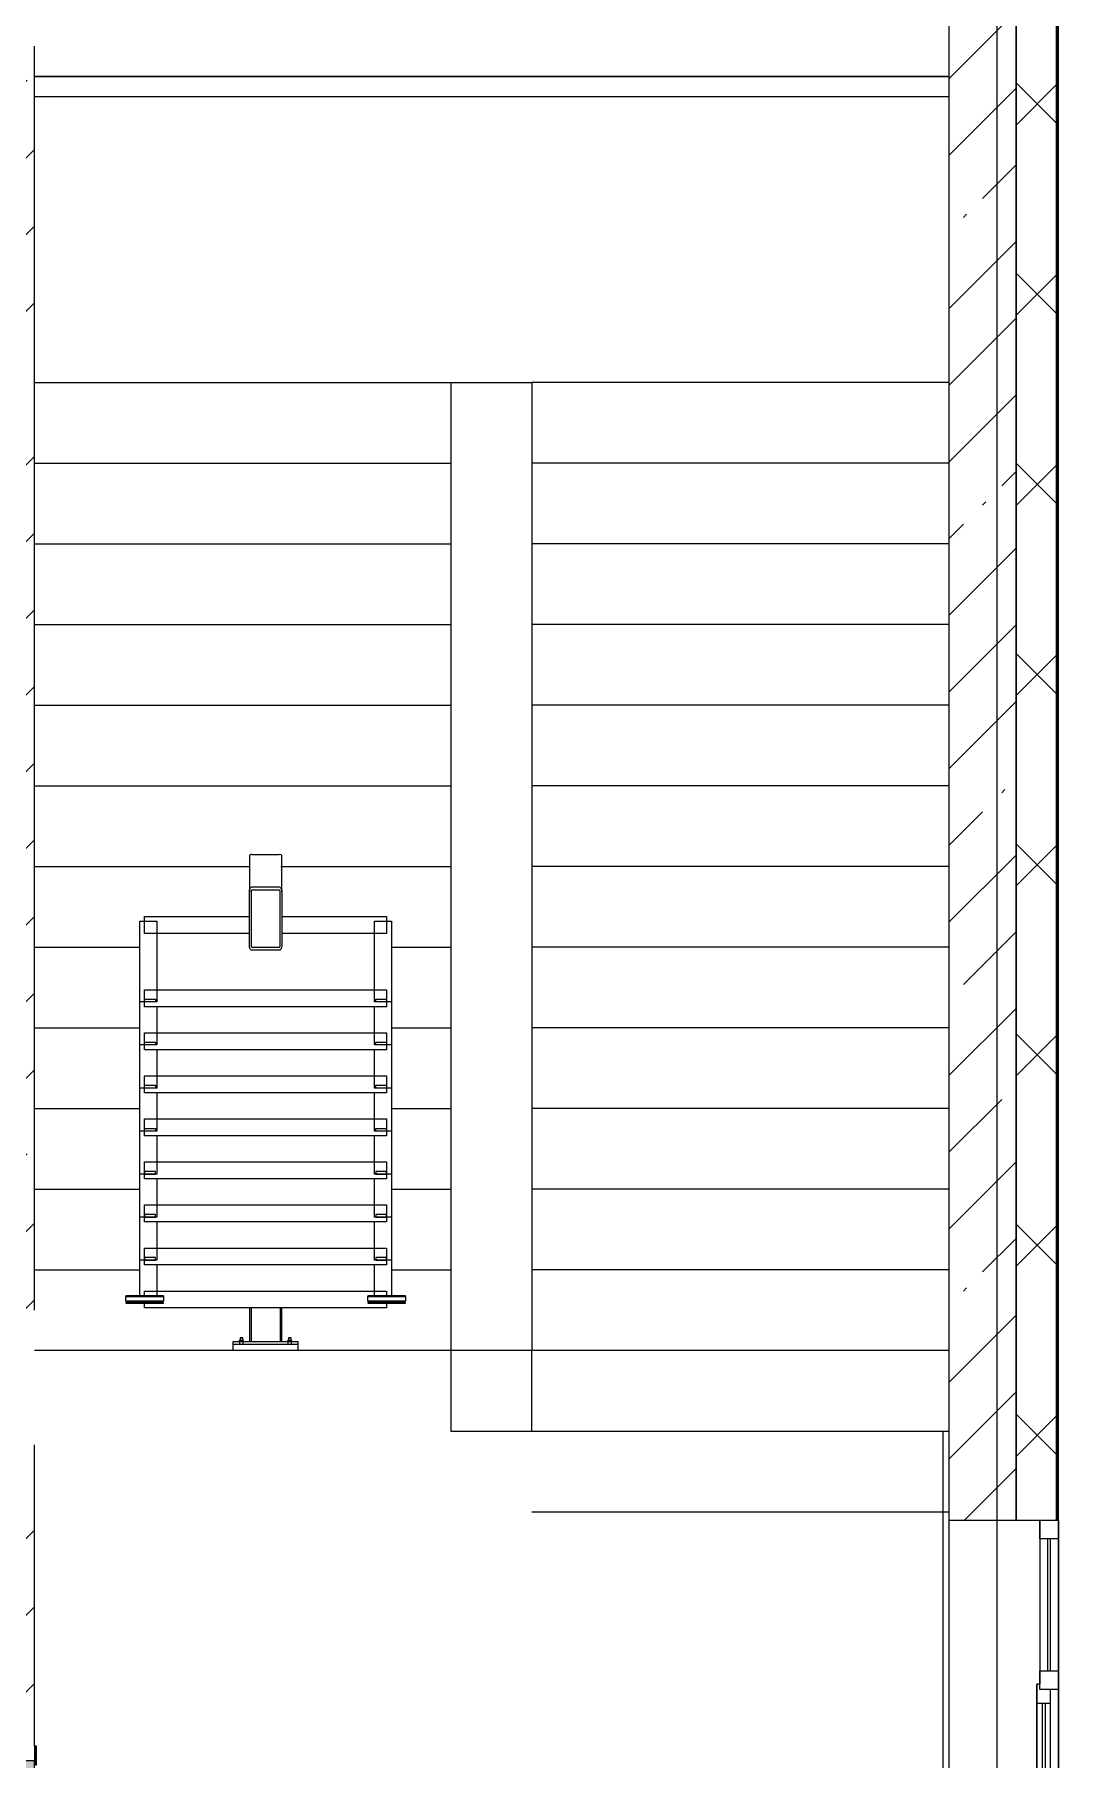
# Model space of a CAD drawing. Header units: millimetres. Extents: x 35355 to 234366, y -8553 to 29000.
# Drawn here: x 228786 to 232594, y 12230 to 18643 of the extents above; entities that cross this region are included whole.
import ezdxf

# ---------------------------------------------------------------- set-up
doc = ezdxf.new("R2010")
doc.units = ezdxf.units.MM
doc.linetypes.add('200_ШТРИХ__ш1_п0_6_', pattern=[800, 500, -300])
for name, color, linetype, lineweight in [('A-DETL-MBND-1', 7, '200_ШТРИХ__ш1_п0_6_', 9), ('A-GENM', 7, 'Continuous', 5), ('A-GLAZ-2', 7, 'Continuous', 5), ('A-WALL', 7, 'Continuous', 9), ('A-WALL-2', 7, 'Continuous', 5), ('I-WALL-3', 7, 'Continuous', 5), ('S-STRS-3', 7, 'Continuous', 5), ('Оси', 7, 'Continuous', 9)]:
    doc.layers.add(name, color=color, linetype=linetype, lineweight=lineweight)
for name, color, linetype, lineweight, true_color in [('A-DOOR-3', 7, 'Continuous', 5, 0xaaaaaa), ('A-DOOR-4', 7, 'Continuous', 5, 0xe2e2e2), ('A-DOOR-FRAM-4', 7, 'Continuous', 5, 0xe2e2e2), ('A-DOOR-FRAM-5', 7, 'Continuous', 5, 0xaaaaaa), ('A-FLOR-2', 7, 'Continuous', 5, 0xaaaaaa)]:
    doc.layers.add(name, color=color, linetype=linetype, lineweight=lineweight, true_color=true_color)
pattern_1 = [(45, (107356.5, 0), (-285.1231, 285.1231), []), (45, (107641.6, 0), (-285.1231, 285.1231), [504.031, -100.806, 16.764, -84.042])]

# ---------------------------------------------------------------- blocks, each defined once
blk = doc.blocks.new('110_Дверь_СКБ_2Ст - Д-1_л_Лестничная клетка EIS60 2-32142534-3_6_2_птичка')
at = {"layer": 'A-DOOR-4'}
for points in [[(612.5, 110), (662.5, 110), (662.5, 1010), (612.5, 1010), (612.5, 604.3)], [(-587.5, 110), (-587.5, 510), (-637.5, 510), (-637.5, 110)], [(712.5, -110), (712.5, 30), (697.5, 25.9), (697.5, -110)]]:
    blk.add_hatch(color=256, dxfattribs=at).paths.add_polyline_path(points)
h = blk.add_hatch(color=256, dxfattribs=at)
h.paths.add_polyline_path([(712.5, 30), (712.5, 110), (662.5, 110), (662.5, 60), (652.5, 60), (652.5, 30)])
h.paths.add_polyline_path([(-627.5, 30), (-627.5, 60), (-637.5, 60), (-637.5, 110), (-687.5, 110), (-687.5, 30)])
at = {"layer": 'A-DOOR-FRAM-4'}
for points in [[(-672.5, 110), (-672.5, 118), (-742.5, 118), (-742.5, 110)], [(767.5, 110), (767.5, 118), (697.5, 118), (697.5, 110)], [(-672.5, -110), (-672.5, 30), (-687.5, 25.9), (-687.5, -110)], [(-672.5, -118), (-672.5, -110), (-742.5, -110), (-742.5, -118)], [(767.5, -118), (767.5, -110), (697.5, -110), (697.5, -118)]]:
    blk.add_hatch(color=256, dxfattribs=at).paths.add_polyline_path(points)
at = {"layer": 'A-DOOR-3'}
for p, q in [((662.5, 1010), (612.5, 1010)), ((612.5, 1010), (612.5, 110)), ((662.5, 110), (662.5, 1010)), ((-637.5, 510), (-637.5, 110)), ((-587.5, 510), (-637.5, 510)), ((-587.5, 110), (-587.5, 510)), ((-637.5, 110), (-587.5, 110)), ((612.5, 110), (662.5, 110))]:
    blk.add_line(p, q, dxfattribs=at)
for centre, radius, start, end in [((662.5, 110), 900, 90, 180), ((-637.5, 110), 400, 360, 90)]:
    blk.add_arc(centre, radius, start, end, dxfattribs=at)
at = {"layer": 'A-DOOR-FRAM-5'}
for p, q in [((-672.5, 118), (-742.5, 118)), ((-742.5, 118), (-742.5, 110)), ((-742.5, 110), (-672.5, 110)), ((-637.5, 110), (-687.5, 110)), ((-687.5, 110), (-687.5, 30)), ((-672.5, 110), (-672.5, 118)), ((-637.5, 60), (-637.5, 110)), ((662.5, 110), (662.5, 60)), ((712.5, 110), (662.5, 110)), ((767.5, 118), (697.5, 118)), ((697.5, 118), (697.5, 110)), ((697.5, 110), (767.5, 110)), ((712.5, 30), (712.5, 110)), ((767.5, 110), (767.5, 118)), ((-687.5, 30), (-627.5, 30)), ((-672.5, 30), (-687.5, 30)), ((-687.5, 30), (-687.5, -110)), ((-672.5, -110), (-672.5, 30)), ((-627.5, 60), (-637.5, 60)), ((-627.5, 30), (-627.5, 60)), ((662.5, 60), (652.5, 60)), ((652.5, 60), (652.5, 30)), ((652.5, 30), (712.5, 30)), ((712.5, 30), (697.5, 30)), ((697.5, 30), (697.5, -110)), ((712.5, -110), (712.5, 30)), ((-672.5, -110), (-742.5, -110)), ((-742.5, -110), (-742.5, -118)), ((-742.5, -118), (-672.5, -118)), ((-687.5, -110), (-672.5, -110)), ((-672.5, -118), (-672.5, -110)), ((697.5, -110), (712.5, -110)), ((767.5, -110), (697.5, -110)), ((697.5, -110), (697.5, -118)), ((697.5, -118), (767.5, -118)), ((767.5, -118), (767.5, -110))]:
    blk.add_line(p, q, dxfattribs=at)
blk = doc.blocks.new('120_Окно_СКБ_2Ст_Фрамуга сверху - 120_Окно_СКБ_2Ст_2300х2500_h_ ДОО 2-24160916-3_6_2_птичка')
at = {"layer": 'A-GLAZ-2'}
for p, q in [((-1150, 13), (-1150, 83)), ((-1150, 83), (-1080, 83)), ((1150, 83), (-1150, 83)), ((-1080, 83), (-1080, 13)), ((-1080, 83), (1080, 83)), ((-590, 13), (-590, 83)), ((-590, 83), (-520, 83)), ((-520, 83), (-520, 13)), ((1080, 13), (1080, 83)), ((1080, 83), (1150, 83)), ((1150, 83), (1150, 13)), ((-1080, 13), (-1150, 13)), ((-1150, 13), (-540, 13)), ((-590, 53), (-1080, 53)), ((-590, 43), (-1080, 43)), ((-1080, 13), (-540, 13)), ((-520, 13), (-590, 13)), ((-520, 13), (-540, 13)), ((-540, 13), (-540, 3)), ((-540, 3), (1100, 3)), ((1100, 3), (-540, 3)), ((1080, 53), (-520, 53)), ((-520, 53), (-520, 13)), ((-470, 3), (-470, 53)), ((-470, 33), (1030, 33)), ((1030, 23), (-470, 23)), ((1030, 3), (1030, 53)), ((1080, 13), (1080, 53)), ((1150, 13), (1080, 13)), ((1100, 13), (1080, 13)), ((1100, 13), (1150, 13)), ((1100, 3), (1100, 13))]:
    blk.add_line(p, q, dxfattribs=at)
blk = doc.blocks.new('Анкер клиновой - Анкер клиновой МКТ В 10-10-16_85-22193208-3_6_2_птичка')
at = {"layer": 'A-DETL-MBND-1'}
for p, q in [((122194.4, 13798), (122194.4, 13784)), ((122204.4, 13798), (122194.4, 13798)), ((122194.4, 13798), (122204.4, 13798)), ((122204.4, 13784), (122204.4, 13798)), ((122191.4, 13788), (122191.4, 13784)), ((122207.4, 13788), (122191.4, 13788)), ((122191.4, 13788), (122207.4, 13788)), ((122207.4, 13784), (122207.4, 13788))]:
    blk.add_line(p, q, dxfattribs=at)
blk = doc.blocks.new('ОМ_Полоса_Трапеция прямоугольная_Прокат_ГОСТ 103-2006 - ОМ_Полоса_Трапеция прямоугольная_Прокат_ГОСТ 103-2006-21111644-3_6_2_птичка')
at = {"layer": 'A-GENM'}
for p, q in [((122699.4, 15046.5), (122699.4, 15056.5)), ((122699.4, 15056.5), (122739.4, 15056.5)), ((122739.4, 15046.5), (122699.4, 15046.5)), ((122739.4, 15056.5), (122739.4, 15046.5))]:
    blk.add_line(p, q, dxfattribs=at)
blk = doc.blocks.new('ОМ_Полоса_Трапеция прямоугольная_Прокат_ГОСТ 103-2006 - ОМ_Полоса_Трапеция прямоугольная_Прокат_ГОСТ 103-2006-V117-3_6_2_птичка')
at = {"layer": 'A-GENM'}
for p, q in [((122699.4, 14416.5), (122699.4, 14406.5)), ((122739.4, 14416.5), (122699.4, 14416.5)), ((122699.4, 14406.5), (122739.4, 14406.5)), ((122739.4, 14406.5), (122739.4, 14416.5))]:
    blk.add_line(p, q, dxfattribs=at)
blk = doc.blocks.new('ОМ_Полоса_Трапеция прямоугольная_Прокат_ГОСТ 103-2006 - ОМ_Полоса_Трапеция прямоугольная_Прокат_ГОСТ 103-2006-V118-3_6_2_птичка')
at = {"layer": 'A-GENM'}
for p, q in [((122699.4, 14256.5), (122699.4, 14246.5)), ((122739.4, 14256.5), (122699.4, 14256.5)), ((122699.4, 14246.5), (122739.4, 14246.5)), ((122739.4, 14246.5), (122739.4, 14256.5))]:
    blk.add_line(p, q, dxfattribs=at)
blk = doc.blocks.new('ОМ_Полоса_Трапеция прямоугольная_Прокат_ГОСТ 103-2006 - ОМ_Полоса_Трапеция прямоугольная_Прокат_ГОСТ 103-2006-V119-3_6_2_птичка')
at = {"layer": 'A-GENM'}
for p, q in [((122699.4, 14096.5), (122699.4, 14086.5)), ((122739.4, 14096.5), (122699.4, 14096.5)), ((122699.4, 14086.5), (122739.4, 14086.5)), ((122739.4, 14086.5), (122739.4, 14096.5))]:
    blk.add_line(p, q, dxfattribs=at)
blk = doc.blocks.new('ОМ_Полоса_Прокат_ГОСТ 103-2006 - ОМ_Полоса_Прокат_ГОСТ 103-2006-22193251-3_6_2_птичка')
at = {"layer": 'A-GENM'}
for p, q in [((122809.4, 13929.5), (122669.4, 13929.5)), ((122669.4, 13929.5), (122669.4, 13926.5)), ((122669.4, 13926.5), (122809.4, 13926.5)), ((122809.4, 13926.5), (122809.4, 13929.5))]:
    blk.add_line(p, q, dxfattribs=at)
blk = doc.blocks.new('ОМ_Полоса_Прокат_ГОСТ 103-2006 - ОМ_Полоса_Прокат_ГОСТ 103-2006-22193252-3_6_2_птичка')
at = {"layer": 'A-GENM'}
for p, q in [((122669.4, 13954.2), (122669.4, 13950.8)), ((122809.4, 13954.2), (122669.4, 13954.2)), ((122669.4, 13950.8), (122809.4, 13950.8)), ((122669.4, 13933.9), (122669.4, 13950.8)), ((122809.4, 13933.9), (122669.4, 13933.9)), ((122809.4, 13950.8), (122809.4, 13954.2)), ((122809.4, 13950.8), (122809.4, 13933.9))]:
    blk.add_line(p, q, dxfattribs=at)
blk = doc.blocks.new('ОМ_Полоса_Трапеция прямоугольная_Прокат_ГОСТ 103-2006 - ОМ_Полоса_Трапеция прямоугольная_Прокат_ГОСТ 103-2006-21111686-3_6_2_птичка')
at = {"layer": 'A-GENM'}
for p, q in [((121839.4, 15056.5), (121879.4, 15056.5)), ((121839.4, 15046.5), (121839.4, 15056.5)), ((121879.4, 15046.5), (121839.4, 15046.5)), ((121879.4, 15056.5), (121879.4, 15046.5))]:
    blk.add_line(p, q, dxfattribs=at)
blk = doc.blocks.new('ОМ_Полоса_Трапеция прямоугольная_Прокат_ГОСТ 103-2006 - ОМ_Полоса_Трапеция прямоугольная_Прокат_ГОСТ 103-2006-V120-3_6_2_птичка')
at = {"layer": 'A-GENM'}
for p, q in [((121879.4, 14416.5), (121839.4, 14416.5)), ((121839.4, 14416.5), (121839.4, 14406.5)), ((121839.4, 14406.5), (121879.4, 14406.5)), ((121879.4, 14406.5), (121879.4, 14416.5))]:
    blk.add_line(p, q, dxfattribs=at)
blk = doc.blocks.new('ОМ_Полоса_Трапеция прямоугольная_Прокат_ГОСТ 103-2006 - ОМ_Полоса_Трапеция прямоугольная_Прокат_ГОСТ 103-2006-V121-3_6_2_птичка')
at = {"layer": 'A-GENM'}
for p, q in [((121879.4, 14256.5), (121839.4, 14256.5)), ((121839.4, 14256.5), (121839.4, 14246.5)), ((121839.4, 14246.5), (121879.4, 14246.5)), ((121879.4, 14246.5), (121879.4, 14256.5))]:
    blk.add_line(p, q, dxfattribs=at)
blk = doc.blocks.new('ОМ_Полоса_Трапеция прямоугольная_Прокат_ГОСТ 103-2006 - ОМ_Полоса_Трапеция прямоугольная_Прокат_ГОСТ 103-2006-V122-3_6_2_птичка')
at = {"layer": 'A-GENM'}
for p, q in [((121879.4, 14096.5), (121839.4, 14096.5)), ((121839.4, 14096.5), (121839.4, 14086.5)), ((121839.4, 14086.5), (121879.4, 14086.5)), ((121879.4, 14086.5), (121879.4, 14096.5))]:
    blk.add_line(p, q, dxfattribs=at)
blk = doc.blocks.new('ОМ_Полоса_Прокат_ГОСТ 103-2006 - ОМ_Полоса_Прокат_ГОСТ 103-2006-22193295-3_6_2_птичка')
at = {"layer": 'A-GENM'}
for p, q in [((121909.4, 13929.5), (121769.4, 13929.5)), ((121769.4, 13929.5), (121769.4, 13926.5)), ((121769.4, 13926.5), (121909.4, 13926.5)), ((121909.4, 13926.5), (121909.4, 13929.5))]:
    blk.add_line(p, q, dxfattribs=at)
blk = doc.blocks.new('ОМ_Полоса_Прокат_ГОСТ 103-2006 - ОМ_Полоса_Прокат_ГОСТ 103-2006-22193296-3_6_2_птичка')
at = {"layer": 'A-GENM'}
for p, q in [((121909.4, 13954.2), (121769.4, 13954.2)), ((121769.4, 13954.2), (121769.4, 13950.8)), ((121769.4, 13950.8), (121909.4, 13950.8)), ((121769.4, 13933.9), (121769.4, 13950.8)), ((121909.4, 13933.9), (121769.4, 13933.9)), ((121909.4, 13950.8), (121909.4, 13954.2)), ((121909.4, 13950.8), (121909.4, 13933.9))]:
    blk.add_line(p, q, dxfattribs=at)
blk = doc.blocks.new('ОМ_Нижняя опорная пятка1 - ОМ_Нижняя опорная пятка-21111576-3_6_2_птичка')
at = {"layer": 'A-DETL-MBND-1'}
for p, q in [((-96, -10), (-96, 0)), ((-84, -10), (-84, 0)), ((84, -10), (84, 0)), ((96, -10), (96, 0))]:
    blk.add_line(p, q, dxfattribs=at)
blk = doc.blocks.new('ОМ_Труба_ГОСТ 8639-82 - ОМ_Труба_ГОСТ 8639-82-21111694-3_6_2_птичка')
at = {"layer": 'A-GENM'}
for p, q in [((122229.4, 15590.5), (122229.4, 15456.5)), ((122238.4, 15595.1), (122340.4, 15595.1)), ((122349.4, 15456.5), (122349.4, 15590.5)), ((122229.4, 15256.4), (122229.4, 15456.5)), ((122235.4, 15456.5), (122235.4, 15256.4)), ((122238.4, 15474.2), (122340.4, 15474.2)), ((122340.4, 15462.4), (122238.4, 15462.4)), ((122343.4, 15256.4), (122343.4, 15456.5)), ((122349.4, 15456.5), (122349.4, 15256.4)), ((122238.4, 15250.5), (122340.4, 15250.5)), ((122340.4, 15238.8), (122238.4, 15238.8))]:
    blk.add_line(p, q, dxfattribs=at)
at = {"layer": 'A-GENM', "flags": 128}
for points in [[(122229.4, 15456.5), (122229.6, 15460), (122230.1, 15463.3), (122231, 15466.3), (122232.1, 15469), (122233.4, 15471.2), (122235, 15472.8), (122236.7, 15473.8), (122238.4, 15474.2)], [(122238.4, 15462.4), (122237.9, 15462.3), (122237.3, 15461.9), (122236.8, 15461.4), (122236.3, 15460.7), (122235.9, 15459.8), (122235.7, 15458.8), (122235.5, 15457.7), (122235.4, 15456.5)], [(122340.4, 15474.2), (122342.2, 15473.8), (122343.9, 15472.8), (122345.4, 15471.2), (122346.8, 15469), (122347.9, 15466.3), (122348.8, 15463.3), (122349.3, 15460), (122349.4, 15456.5)], [(122343.4, 15456.5), (122343.4, 15457.7), (122343.2, 15458.8), (122342.9, 15459.8), (122342.6, 15460.7), (122342.1, 15461.4), (122341.6, 15461.9), (122341, 15462.3), (122340.4, 15462.4)], [(122238.4, 15238.8), (122236.7, 15239.1), (122235, 15240.1), (122233.4, 15241.8), (122232.1, 15243.9), (122231, 15246.6), (122230.1, 15249.7), (122229.6, 15253), (122229.4, 15256.4)], [(122235.4, 15256.4), (122235.5, 15255.3), (122235.7, 15254.2), (122235.9, 15253.2), (122236.3, 15252.3), (122236.8, 15251.5), (122237.3, 15251), (122237.9, 15250.7), (122238.4, 15250.5)], [(122349.4, 15256.4), (122349.3, 15253), (122348.8, 15249.7), (122347.9, 15246.6), (122346.8, 15243.9), (122345.4, 15241.8), (122343.9, 15240.1), (122342.2, 15239.1), (122340.4, 15238.8)], [(122340.4, 15250.5), (122341, 15250.7), (122341.6, 15251), (122342.1, 15251.5), (122342.6, 15252.3), (122342.9, 15253.2), (122343.2, 15254.2), (122343.4, 15255.3), (122343.4, 15256.4)]]:
    blk.add_lwpolyline(points, dxfattribs=at)
at = {"layer": 'A-GENM'}
for centre, major_axis, start_param, end_param in [((122238.4, 15590.5), (9, 0), 1.570796, 3.141593), ((122340.4, 15590.5), (9, 0), 0, 1.570796), ((122238.4, 15538.5), (9, 0), 3.141593, 3.665191), ((122340.4, 15538.5), (-9, 0), 2.617994, 3.141593)]:
    blk.add_ellipse(centre, major_axis=major_axis, ratio=0.509802, start_param=start_param, end_param=end_param, dxfattribs=at)
blk = doc.blocks.new('ОМ_Уголок_ГОСТ 8509-93 - ОМ_Уголок_ГОСТ 8509-93-22194532-3_6_2_птичка')
at = {"layer": 'A-GENM'}
for p, q in [((0, 45.2), (0, -17.8)), ((390, 45.2), (0, 45.2)), ((900, 45.2), (510, 45.2)), ((900, -17.8), (900, 45.2)), ((0, -17.8), (390, -17.8)), ((510, -17.8), (900, -17.8))]:
    blk.add_line(p, q, dxfattribs=at)
blk = doc.blocks.new('ОМ_Уголок_ГОСТ 8509-93 - ОМ_Уголок_ГОСТ 8509-93-V123-3_6_2_птичка')
at = {"layer": 'A-GENM'}
for p, q in [((0, 45.2), (0, -17.8)), ((900, 45.2), (0, 45.2)), ((900, -17.8), (900, 45.2)), ((0, -17.8), (900, -17.8))]:
    blk.add_line(p, q, dxfattribs=at)
blk = doc.blocks.new('ОМ_Уголок_ГОСТ 8509-93 - ОМ_Уголок_ГОСТ 8509-93-22194533-3_6_2_птичка')
at = {"layer": 'A-GENM'}
for p, q in [((0, 45.2), (0, -17.8)), ((300, 45.2), (0, 45.2)), ((300, -17.8), (300, 45.2)), ((0, -17.8), (300, -17.8))]:
    blk.add_line(p, q, dxfattribs=at)
blk = doc.blocks.new('ОМ_Уголок_ГОСТ 8509-93 - ОМ_Уголок_ГОСТ 8509-93-V124-3_6_2_птичка')
at = {"layer": 'A-GENM'}
for p, q in [((0, 45.2), (0, -17.8)), ((142.2, 45.2), (0, 45.2)), ((0, -17.8), (160, -17.8))]:
    blk.add_line(p, q, dxfattribs=at)
blk = doc.blocks.new('ОМ_Уголок_ГОСТ 8509-93 - ОМ_Уголок_ГОСТ 8509-93-V125-3_6_2_птичка')
at = {"layer": 'A-GENM'}
for p, q in [((300, 45.2), (157.8, 45.2)), ((300, -17.8), (300, 45.2)), ((140, -17.8), (300, -17.8))]:
    blk.add_line(p, q, dxfattribs=at)
blk = doc.blocks.new('ОМ_Уголок_ГОСТ 8509-93 - ОМ_Уголок_ГОСТ 8509-93-V126-3_6_2_птичка')
at = {"layer": 'A-GENM'}
for p, q in [((0, 45.2), (0, 27.8)), ((900, 45.2), (0, 45.2)), ((0, 7.4), (0, -17.8)), ((900, 27.8), (900, 45.2)), ((900, -17.8), (900, 7.4)), ((0, -17.8), (900, -17.8))]:
    blk.add_line(p, q, dxfattribs=at)
blk = doc.blocks.new('ОМ_Уголок_ГОСТ 8509-93 - ОМ_Уголок_ГОСТ 8509-93-V127-3_6_2_птичка')
at = {"layer": 'A-GENM'}
for p, q in [((0, 45.2), (0, -17.8)), ((7.4, 45.2), (0, 45.2)), ((142.2, 45.2), (27.8, 45.2)), ((0, -17.8), (7.4, -17.8)), ((27.8, -17.8), (160, -17.8))]:
    blk.add_line(p, q, dxfattribs=at)
blk = doc.blocks.new('ОМ_Уголок_ГОСТ 8509-93 - ОМ_Уголок_ГОСТ 8509-93-V128-3_6_2_птичка')
at = {"layer": 'A-GENM'}
for p, q in [((272.2, 45.2), (157.8, 45.2)), ((300, 45.2), (292.6, 45.2)), ((300, -17.8), (300, 45.2)), ((140, -17.8), (272.2, -17.8)), ((292.6, -17.8), (300, -17.8))]:
    blk.add_line(p, q, dxfattribs=at)
blk = doc.blocks.new('ОМ_Труба_ГОСТ 8639-82 - ОМ_Труба_ГОСТ 8639-82-21111710-3_6_2_птичка')
at = {"layer": 'A-DETL-MBND-1'}
for p, q in [((122229.4, 13908.7), (122229.4, 13784)), ((122235.4, 13908.7), (122235.4, 13784)), ((122343.4, 13908.7), (122343.4, 13784)), ((122349.4, 13784), (122349.4, 13908.7))]:
    blk.add_line(p, q, dxfattribs=at)
blk = doc.blocks.new('ОМ_Уголок_ГОСТ 8510-86 - ОМ_Уголок_ГОСТ 8510-86-21111720-3_6_2_птичка')
at = {"layer": 'A-DETL-MBND-1'}
for p, q in [((0, 34), (0, 0)), ((0, 10), (240, 10)), ((0, 0), (240, 0)), ((240, 0), (240, 34))]:
    blk.add_line(p, q, dxfattribs=at)
blk = doc.blocks.new('Зашивка приборов отопления41 - Зашивка приборов отопления-33325756-3_6_2_птичка')
at = {"layer": 'A-WALL-2'}
for p, q in [((121290.8, 18669.6), (124690.8, 18669.6)), ((124690.8, 18669.6), (121290.8, 18669.6)), ((121290.8, 18594.6), (124690.8, 18594.6))]:
    blk.add_line(p, q, dxfattribs=at)

msp = doc.modelspace()

# ---------------------------------------------------------------- hatches: boundary and pattern name
at = {"layer": 'A-WALL-2'}
h = msp.add_hatch(dxfattribs=at)
h.set_pattern_fill('FP_99', color=256, style=0, pattern_type=2)
h.set_pattern_definition([(45, (107356.5, 0), (-353.5534, 353.5534), []), (135, (107356.5, 0), (-353.5534, -353.5534), [])])
h.paths.add_polyline_path([(232436.5, -250), (232586.5, -250), (232586.5, 7700), (232436.5, 7700), (232436.5, -100)])
h.paths.add_polyline_path([(232586.5, 8900), (232586.5, 10820), (232436.5, 10820), (232436.5, 8900)])
h.paths.add_polyline_path([(232586.5, 13120), (232586.5, 21400), (232436.5, 21400), (232436.5, 13120)])
at = {"layer": 'I-WALL-3'}
h = msp.add_hatch(dxfattribs=at)
h.set_pattern_fill('FP_95', color=256, style=0, pattern_type=2)
h.set_pattern_definition(pattern_1)
h.paths.add_polyline_path([(232186.5, 10600), (232436.5, 10600), (232436.5, 10820), (232186.5, 10820), (232186.5, 10643.5)])
h.paths.add_polyline_path([(232436.5, 13120), (232436.5, 21400), (232186.5, 21400), (232186.5, 13120)])
h = msp.add_hatch(dxfattribs=at)
h.set_pattern_fill('FP_95', color=256, style=0, pattern_type=2)
h.set_pattern_definition(pattern_1)
h.paths.add_polyline_path([(228566.5, 10380), (228786.5, 10380), (228786.5, 10825), (228566.5, 10825), (228566.5, 10400)])
h.paths.add_polyline_path([(228786.5, 12225), (228786.5, 13400), (228566.5, 13400), (228566.5, 12225), (228736.5, 12225)])
h.paths.add_polyline_path([(228566.5, 13900), (228786.5, 13900), (228786.5, 18600), (228566.5, 18600), (228566.5, 14692.8)])
h.paths.add_polyline_path([(228786.1, 19100), (228786.5, 19100), (228786.5, 19110), (228566.5, 19110), (228566.5, 19100)])

# ---------------------------------------------------------------- linework, layer by layer
at = {"layer": 'A-FLOR-2'}
for p, q in [((230636.5, 13750), (228786.5, 13750)), ((230336.5, 13450), (230336.5, 13750)), ((230636.5, 13450), (230636.5, 13750)), ((232165.5, 13450), (230336.5, 13450)), ((232165.5, 10600), (232165.5, 13450)), ((232186.5, 13150), (232165.5, 13150))]:
    msp.add_line(p, q, dxfattribs=at)
at = {"layer": 'A-WALL'}
for p, q in [((232586.5, 13120), (232586.5, 21550)), ((232589.5, 13120), (232589.5, 21553)), ((232436.5, 21400), (232436.5, 13120)), ((232436.5, 13120), (232436.5, 21400))]:
    msp.add_line(p, q, dxfattribs=at)
at = {"layer": 'A-WALL-2'}
for p, q in [((232594.5, 7700), (232594.5, 21558)), ((232436.5, 13120), (232594.5, 13120))]:
    msp.add_line(p, q, dxfattribs=at)
at = {"layer": 'I-WALL-3'}
for p, q in [((232186.5, 18850), (232186.5, 10600)), ((228786.5, 13900), (228786.5, 18600)), ((228786.5, 12280), (228786.5, 13400)), ((232186.5, 13120), (232436.5, 13120))]:
    msp.add_line(p, q, dxfattribs=at)
at = {"layer": 'S-STRS-3'}
for p, q in [((228786.5, 17350), (230336.5, 17350)), ((228786.5, 17350), (230336.5, 17350)), ((230336.5, 17350), (230636.5, 17350)), ((230336.5, 17050), (230336.5, 17350)), ((232186.5, 17350), (230636.5, 17350)), ((230636.5, 17350), (230636.5, 17050)), ((232186.5, 17350), (230636.5, 17350)), ((228786.5, 17050), (230336.5, 17050)), ((228786.5, 17050), (230336.5, 17050)), ((230336.5, 16750), (230336.5, 17050)), ((230636.5, 17050), (230636.5, 16750)), ((232186.5, 17050), (230636.5, 17050)), ((232186.5, 17050), (230636.5, 17050)), ((228786.5, 16750), (230336.5, 16750)), ((228786.5, 16750), (230336.5, 16750)), ((230336.5, 16450), (230336.5, 16750)), ((230636.5, 16750), (230636.5, 16450)), ((232186.5, 16750), (230636.5, 16750)), ((232186.5, 16750), (230636.5, 16750)), ((228786.5, 16450), (230336.5, 16450)), ((228786.5, 16450), (230336.5, 16450)), ((230336.5, 16150), (230336.5, 16450)), ((230636.5, 16450), (230636.5, 16150)), ((232186.5, 16450), (230636.5, 16450)), ((232186.5, 16450), (230636.5, 16450)), ((228786.5, 16150), (230336.5, 16150)), ((228786.5, 16150), (230336.5, 16150)), ((230336.5, 15850), (230336.5, 16150)), ((230636.5, 16150), (230636.5, 15850)), ((232186.5, 16150), (230636.5, 16150)), ((232186.5, 16150), (230636.5, 16150)), ((228786.5, 15850), (230336.5, 15850)), ((228786.5, 15850), (230336.5, 15850)), ((230336.5, 15550), (230336.5, 15850)), ((230636.5, 15850), (230636.5, 15550)), ((232186.5, 15850), (230636.5, 15850)), ((232186.5, 15850), (230636.5, 15850)), ((228786.5, 15550), (229589.1, 15550)), ((228786.5, 15550), (229589.1, 15550)), ((229702.8, 15550), (230336.5, 15550)), ((229702.8, 15550), (230336.5, 15550)), ((230336.5, 15250), (230336.5, 15550)), ((230636.5, 15550), (230636.5, 15250)), ((232186.5, 15550), (230636.5, 15550)), ((232186.5, 15550), (230636.5, 15550)), ((228786.5, 15250), (229178.1, 15250)), ((228786.5, 15250), (229178.1, 15250)), ((230113.7, 15250), (230336.5, 15250)), ((230113.7, 15250), (230336.5, 15250)), ((230336.5, 14950), (230336.5, 15250)), ((230636.5, 15250), (230636.5, 14950)), ((232186.5, 15250), (230636.5, 15250)), ((232186.5, 15250), (230636.5, 15250)), ((228786.5, 14950), (229178.1, 14950)), ((228786.5, 14950), (229178.1, 14950)), ((230113.7, 14950), (230336.5, 14950)), ((230113.7, 14950), (230336.5, 14950)), ((230336.5, 14650), (230336.5, 14950)), ((230636.5, 14950), (230636.5, 14650)), ((232186.5, 14950), (230636.5, 14950)), ((232186.5, 14950), (230636.5, 14950)), ((228786.5, 14650), (229178.1, 14650)), ((228786.5, 14650), (229178.1, 14650)), ((230113.7, 14650), (230336.5, 14650)), ((230113.7, 14650), (230336.5, 14650)), ((230336.5, 14350), (230336.5, 14650)), ((230636.5, 14650), (230636.5, 14350)), ((232186.5, 14650), (230636.5, 14650)), ((232186.5, 14650), (230636.5, 14650)), ((228786.5, 14350), (229178.1, 14350)), ((228786.5, 14350), (229178.1, 14350)), ((230113.7, 14350), (230336.5, 14350)), ((230113.7, 14350), (230336.5, 14350)), ((230336.5, 14050), (230336.5, 14350)), ((230636.5, 14350), (230636.5, 14050)), ((232186.5, 14350), (230636.5, 14350)), ((232186.5, 14350), (230636.5, 14350)), ((228786.5, 14050), (229178.1, 14050)), ((228786.5, 14050), (229178.1, 14050)), ((230113.7, 14050), (230336.5, 14050)), ((230113.7, 14050), (230336.5, 14050)), ((230336.5, 13750), (230336.5, 14050)), ((230636.5, 14050), (230636.5, 13750)), ((232186.5, 14050), (230636.5, 14050)), ((232186.5, 14050), (230636.5, 14050)), ((232186.5, 13750), (230636.5, 13750)), ((232186.5, 13750), (230636.5, 13750)), ((232186.5, 13450), (232165.5, 13450)), ((232186.5, 13450), (232165.5, 13450)), ((232186.5, 13150), (230636.5, 13150))]:
    msp.add_line(p, q, dxfattribs=at)
at = {"layer": 'Оси'}
msp.add_line((232366.5, 10029.8), (232366.5, 21915.1), dxfattribs=at)

# ---------------------------------------------------------------- block references
at = {"layer": 'A-DETL-MBND-1'}
for name, p in [('ОМ_Труба_ГОСТ 8639-82 - ОМ_Труба_ГОСТ 8639-82-21111710-3_6_2_птичка', (107356.5, 0)), ('Анкер клиновой - Анкер клиновой МКТ В 10-10-16_85-22193208-3_6_2_птичка', (107356.5, 0)), ('Анкер клиновой - Анкер клиновой МКТ В 10-10-16_85-22193208-3_6_2_птичка', (107536.5, 0)), ('ОМ_Нижняя опорная пятка1 - ОМ_Нижняя опорная пятка-21111576-3_6_2_птичка', (229645.9, 13784))]:
    msp.add_blockref(name, p, dxfattribs=at)
at = {"layer": 'A-DETL-MBND-1', "extrusion": (0, 0, -1), "rotation": 180}
msp.add_blockref('ОМ_Уголок_ГОСТ 8510-86 - ОМ_Уголок_ГОСТ 8510-86-21111720-3_6_2_птичка', (-229525.9, 13784), dxfattribs=at)
at = {"layer": 'A-DOOR-3', "rotation": 269.9999999999998}
msp.add_blockref('110_Дверь_СКБ_2Ст - Д-1_л_Лестничная клетка EIS60 2-32142534-3_6_2_птичка', (228676.5, 11537.5), dxfattribs=at)
at = {"layer": 'A-GENM'}
for name, p in [('ОМ_Труба_ГОСТ 8639-82 - ОМ_Труба_ГОСТ 8639-82-21111694-3_6_2_птичка', (107356.5, 0)), ('ОМ_Полоса_Трапеция прямоугольная_Прокат_ГОСТ 103-2006 - ОМ_Полоса_Трапеция прямоугольная_Прокат_ГОСТ 103-2006-21111686-3_6_2_птичка', (107356.5, 0)), ('ОМ_Полоса_Трапеция прямоугольная_Прокат_ГОСТ 103-2006 - ОМ_Полоса_Трапеция прямоугольная_Прокат_ГОСТ 103-2006-21111644-3_6_2_птичка', (107356.5, 0)), ('ОМ_Полоса_Трапеция прямоугольная_Прокат_ГОСТ 103-2006 - ОМ_Полоса_Трапеция прямоугольная_Прокат_ГОСТ 103-2006-21111686-3_6_2_птичка', (107356.5, -160)), ('ОМ_Полоса_Трапеция прямоугольная_Прокат_ГОСТ 103-2006 - ОМ_Полоса_Трапеция прямоугольная_Прокат_ГОСТ 103-2006-21111644-3_6_2_птичка', (107356.5, -160)), ('ОМ_Полоса_Трапеция прямоугольная_Прокат_ГОСТ 103-2006 - ОМ_Полоса_Трапеция прямоугольная_Прокат_ГОСТ 103-2006-21111686-3_6_2_птичка', (107356.5, -320)), ('ОМ_Полоса_Трапеция прямоугольная_Прокат_ГОСТ 103-2006 - ОМ_Полоса_Трапеция прямоугольная_Прокат_ГОСТ 103-2006-21111644-3_6_2_птичка', (107356.5, -320)), ('ОМ_Полоса_Трапеция прямоугольная_Прокат_ГОСТ 103-2006 - ОМ_Полоса_Трапеция прямоугольная_Прокат_ГОСТ 103-2006-21111686-3_6_2_птичка', (107356.5, -480)), ('ОМ_Полоса_Трапеция прямоугольная_Прокат_ГОСТ 103-2006 - ОМ_Полоса_Трапеция прямоугольная_Прокат_ГОСТ 103-2006-21111644-3_6_2_птичка', (107356.5, -480)), ('ОМ_Полоса_Трапеция прямоугольная_Прокат_ГОСТ 103-2006 - ОМ_Полоса_Трапеция прямоугольная_Прокат_ГОСТ 103-2006-V120-3_6_2_птичка', (107356.5, 0)), ('ОМ_Полоса_Трапеция прямоугольная_Прокат_ГОСТ 103-2006 - ОМ_Полоса_Трапеция прямоугольная_Прокат_ГОСТ 103-2006-V117-3_6_2_птичка', (107356.5, 0)), ('ОМ_Полоса_Трапеция прямоугольная_Прокат_ГОСТ 103-2006 - ОМ_Полоса_Трапеция прямоугольная_Прокат_ГОСТ 103-2006-V121-3_6_2_птичка', (107356.5, 0)), ('ОМ_Полоса_Трапеция прямоугольная_Прокат_ГОСТ 103-2006 - ОМ_Полоса_Трапеция прямоугольная_Прокат_ГОСТ 103-2006-V118-3_6_2_птичка', (107356.5, 0)), ('ОМ_Полоса_Трапеция прямоугольная_Прокат_ГОСТ 103-2006 - ОМ_Полоса_Трапеция прямоугольная_Прокат_ГОСТ 103-2006-V122-3_6_2_птичка', (107356.5, 0)), ('ОМ_Полоса_Трапеция прямоугольная_Прокат_ГОСТ 103-2006 - ОМ_Полоса_Трапеция прямоугольная_Прокат_ГОСТ 103-2006-V119-3_6_2_птичка', (107356.5, 0)), ('ОМ_Полоса_Прокат_ГОСТ 103-2006 - ОМ_Полоса_Прокат_ГОСТ 103-2006-22193296-3_6_2_птичка', (107356.5, 0)), ('ОМ_Полоса_Прокат_ГОСТ 103-2006 - ОМ_Полоса_Прокат_ГОСТ 103-2006-22193295-3_6_2_птичка', (107356.5, 0)), ('ОМ_Полоса_Прокат_ГОСТ 103-2006 - ОМ_Полоса_Прокат_ГОСТ 103-2006-22193252-3_6_2_птичка', (107356.5, 0)), ('ОМ_Полоса_Прокат_ГОСТ 103-2006 - ОМ_Полоса_Прокат_ГОСТ 103-2006-22193251-3_6_2_птичка', (107356.5, 0))]:
    msp.add_blockref(name, p, dxfattribs=at)
at = {"layer": 'A-GENM', "extrusion": (0, 0, -1)}
for name, p, rotation in [('ОМ_Уголок_ГОСТ 8509-93 - ОМ_Уголок_ГОСТ 8509-93-22194533-3_6_2_птичка', (-229195.9, 15046.5), 90.00000000000064), ('ОМ_Уголок_ГОСТ 8509-93 - ОМ_Уголок_ГОСТ 8509-93-22194532-3_6_2_птичка', (-229195.9, 15346.5), 180), ('ОМ_Уголок_ГОСТ 8509-93 - ОМ_Уголок_ГОСТ 8509-93-22194533-3_6_2_птичка', (-230095.9, 15346.5), 270.0000000000008), ('ОМ_Уголок_ГОСТ 8509-93 - ОМ_Уголок_ГОСТ 8509-93-V124-3_6_2_птичка', (-229195.9, 14886.5), 90.00000000000064), ('ОМ_Уголок_ГОСТ 8509-93 - ОМ_Уголок_ГОСТ 8509-93-V125-3_6_2_птичка', (-230095.9, 15186.5), 270.0000000000008), ('ОМ_Уголок_ГОСТ 8509-93 - ОМ_Уголок_ГОСТ 8509-93-V124-3_6_2_птичка', (-229195.9, 14726.5), 90.00000000000064), ('ОМ_Уголок_ГОСТ 8509-93 - ОМ_Уголок_ГОСТ 8509-93-V125-3_6_2_птичка', (-230095.9, 15026.5), 270.0000000000008), ('ОМ_Уголок_ГОСТ 8509-93 - ОМ_Уголок_ГОСТ 8509-93-V124-3_6_2_птичка', (-229195.9, 14566.5), 90.00000000000064), ('ОМ_Уголок_ГОСТ 8509-93 - ОМ_Уголок_ГОСТ 8509-93-V125-3_6_2_птичка', (-230095.9, 14866.5), 270.0000000000008), ('ОМ_Уголок_ГОСТ 8509-93 - ОМ_Уголок_ГОСТ 8509-93-V124-3_6_2_птичка', (-229195.9, 14406.5), 90.00000000000064), ('ОМ_Уголок_ГОСТ 8509-93 - ОМ_Уголок_ГОСТ 8509-93-V125-3_6_2_птичка', (-230095.9, 14706.5), 270.0000000000008), ('ОМ_Уголок_ГОСТ 8509-93 - ОМ_Уголок_ГОСТ 8509-93-V124-3_6_2_птичка', (-229195.9, 14246.5), 90.00000000000064), ('ОМ_Уголок_ГОСТ 8509-93 - ОМ_Уголок_ГОСТ 8509-93-V125-3_6_2_птичка', (-230095.9, 14546.5), 270.0000000000008), ('ОМ_Уголок_ГОСТ 8509-93 - ОМ_Уголок_ГОСТ 8509-93-V124-3_6_2_птичка', (-229195.9, 14086.5), 90.00000000000064), ('ОМ_Уголок_ГОСТ 8509-93 - ОМ_Уголок_ГОСТ 8509-93-V125-3_6_2_птичка', (-230095.9, 14386.5), 270.0000000000008), ('ОМ_Уголок_ГОСТ 8509-93 - ОМ_Уголок_ГОСТ 8509-93-V127-3_6_2_птичка', (-229195.9, 13926.5), 90.00000000000064), ('ОМ_Уголок_ГОСТ 8509-93 - ОМ_Уголок_ГОСТ 8509-93-V128-3_6_2_птичка', (-230095.9, 14226.5), 270.0000000000008)]:
    msp.add_blockref(name, p, dxfattribs=dict(at, rotation=rotation))
for name, p in [('ОМ_Уголок_ГОСТ 8509-93 - ОМ_Уголок_ГОСТ 8509-93-V123-3_6_2_птичка', (-230095.9, 15046.5)), ('ОМ_Уголок_ГОСТ 8509-93 - ОМ_Уголок_ГОСТ 8509-93-V123-3_6_2_птичка', (-230095.9, 14886.5)), ('ОМ_Уголок_ГОСТ 8509-93 - ОМ_Уголок_ГОСТ 8509-93-V123-3_6_2_птичка', (-230095.9, 14726.5)), ('ОМ_Уголок_ГОСТ 8509-93 - ОМ_Уголок_ГОСТ 8509-93-V123-3_6_2_птичка', (-230095.9, 14566.5)), ('ОМ_Уголок_ГОСТ 8509-93 - ОМ_Уголок_ГОСТ 8509-93-V123-3_6_2_птичка', (-230095.9, 14406.5)), ('ОМ_Уголок_ГОСТ 8509-93 - ОМ_Уголок_ГОСТ 8509-93-V123-3_6_2_птичка', (-230095.9, 14246.5)), ('ОМ_Уголок_ГОСТ 8509-93 - ОМ_Уголок_ГОСТ 8509-93-V123-3_6_2_птичка', (-230095.9, 14086.5)), ('ОМ_Уголок_ГОСТ 8509-93 - ОМ_Уголок_ГОСТ 8509-93-V126-3_6_2_птичка', (-230095.9, 13926.5))]:
    msp.add_blockref(name, p, dxfattribs=at)
at = {"layer": 'A-GLAZ-2', "rotation": 269.9999999999999}
msp.add_blockref('120_Окно_СКБ_2Ст_Фрамуга сверху - 120_Окно_СКБ_2Ст_2300х2500_h_ ДОО 2-24160916-3_6_2_птичка', (232511.5, 11970), dxfattribs=at)
at = {"layer": 'A-WALL-2'}
msp.add_blockref('Зашивка приборов отопления41 - Зашивка приборов отопления-33325756-3_6_2_птичка', (107495.7, -182.1), dxfattribs=at)

doc.saveas('drawing.dxf')
